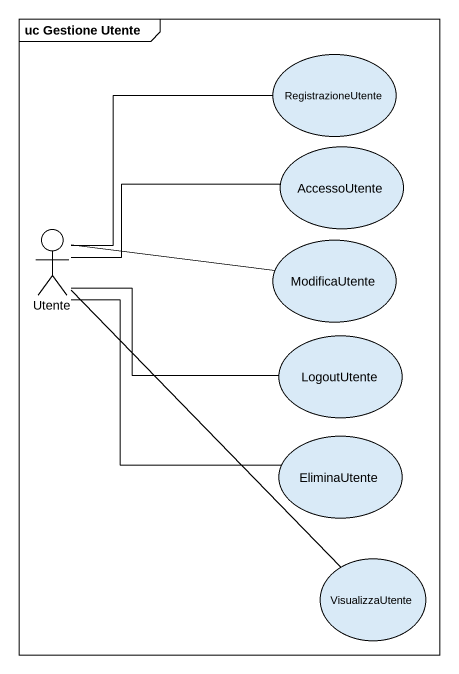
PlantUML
@startuml
mainframe uc Gestione Utente
usecase RegistrazioneUtente
usecase AccessoUtente
actor Utente
usecase ModificaUtente
usecase LogoutUtente
usecase EliminaUtente
usecase VisualizzaUtente
Utente -up- RegistrazioneUtente
Utente -right- AccessoUtente
Utente -right- ModificaUtente
Utente -right- LogoutUtente
Utente -- EliminaUtente
Utente -- VisualizzaUtente
@enduml
